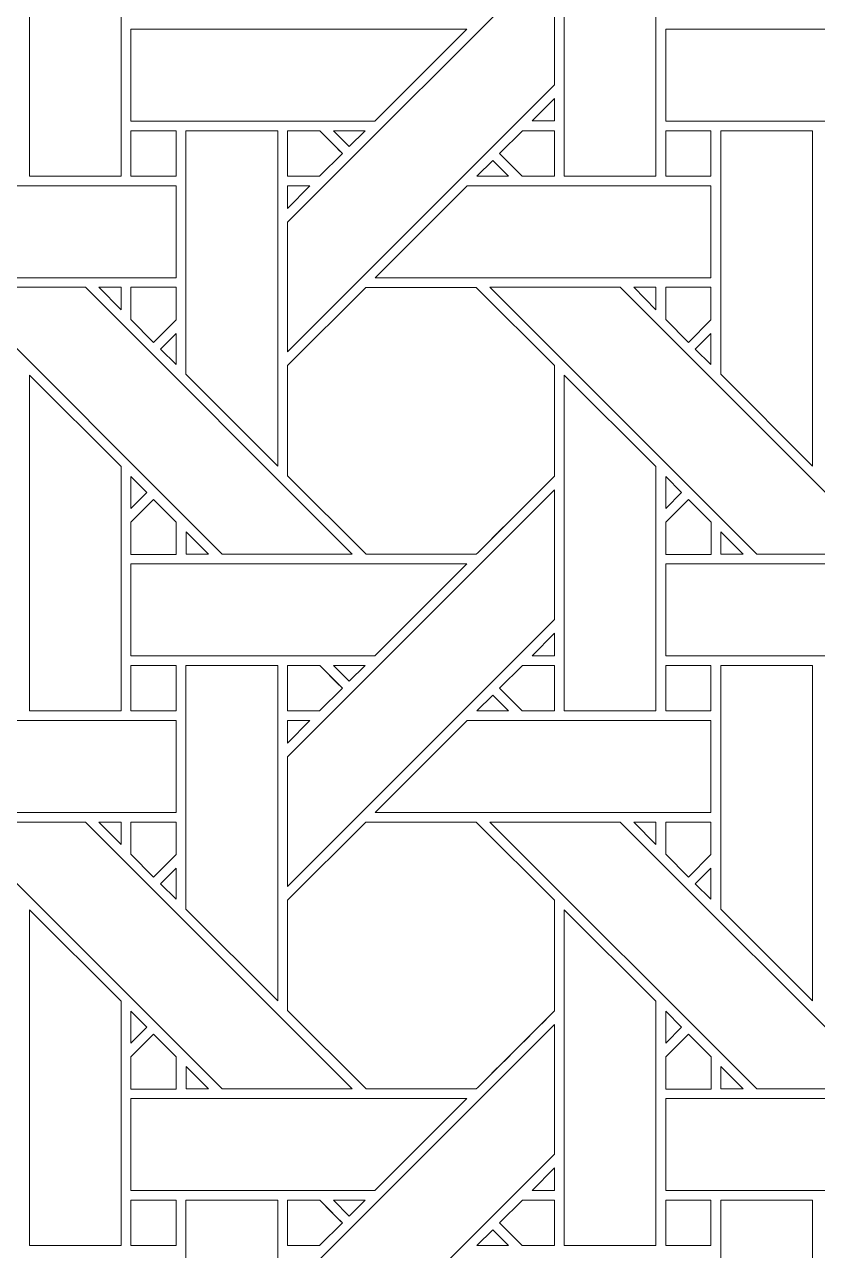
# Model space of a CAD drawing. Header units: inches. Extents: x 3.4 to 21.4, y 0.1 to 18.1.
# Drawn here: x 15.949 to 17.355, y 2.405 to 4.58 of the extents above; entities that cross this region are included whole.
import ezdxf

# ---------------------------------------------------------------- set-up
doc = ezdxf.new("R2010")
doc.units = ezdxf.units.IN
doc.header["$MEASUREMENT"] = 0
doc.layers.add('Design', color=7, linetype='Continuous', lineweight=0)

msp = doc.modelspace()

# ---------------------------------------------------------------- linework, layer by layer
at = {"layer": 'Design'}
for points, knots in [([(3.3829, 18.0948), (3.3829, 18.0948), (3.3829, 0.0948), (3.3829, 0.0948), (3.3829, 0.0948), (21.3829, 0.0948), (21.3829, 0.0948), (21.3829, 0.0948), (21.3829, 18.0948), (21.3829, 18.0948), (21.3829, 18.0948), (3.3829, 18.0948), (3.3829, 18.0948)], [0, 0, 0, 0, 1, 1, 1, 2, 2, 2, 3, 3, 3, 4, 4, 4, 4]), ([(4.2402, 17.2374), (4.2402, 17.2374), (4.2402, 0.9521), (4.2402, 0.9521), (4.2402, 0.9521), (20.5255, 0.9521), (20.5255, 0.9521), (20.5255, 0.9521), (20.5255, 17.2374), (20.5255, 17.2374), (20.5255, 17.2374), (4.2402, 17.2374), (4.2402, 17.2374)], [0, 0, 0, 0, 1, 1, 1, 2, 2, 2, 3, 3, 3, 4, 4, 4, 4]), ([(16.1201, 4.7445), (16.1201, 4.7445), (16.1201, 4.3108), (16.1201, 4.3108), (16.1201, 4.3108), (15.9574, 4.3108), (15.9574, 4.3108), (15.9574, 4.3108), (15.9574, 4.9066), (15.9574, 4.9066), (15.9574, 4.9066), (16.1201, 4.7445), (16.1201, 4.7445)], [0, 0, 0, 0, 1, 1, 1, 2, 2, 2, 3, 3, 3, 4, 4, 4, 4]), ([(17.0689, 4.7445), (17.0689, 4.7445), (17.0689, 4.3108), (17.0689, 4.3108), (17.0689, 4.3108), (16.9061, 4.3108), (16.9061, 4.3108), (16.9061, 4.3108), (16.9061, 4.9066), (16.9061, 4.9066), (16.9061, 4.9066), (17.0689, 4.7445), (17.0689, 4.7445)], [0, 0, 0, 0, 1, 1, 1, 2, 2, 2, 3, 3, 3, 4, 4, 4, 4]), ([(16.4153, 4.2294), (16.4153, 4.2294), (16.889, 4.703), (16.889, 4.703), (16.889, 4.703), (16.889, 4.473), (16.889, 4.473), (16.889, 4.473), (16.4153, 3.9994), (16.4153, 3.9994), (16.4153, 3.9994), (16.4153, 4.2294), (16.4153, 4.2294)], [0, 0, 0, 0, 1, 1, 1, 2, 2, 2, 3, 3, 3, 4, 4, 4, 4]), ([(16.1375, 4.4088), (16.1375, 4.4088), (16.1375, 4.5715), (16.1375, 4.5715), (16.1375, 4.5715), (16.7332, 4.5715), (16.7332, 4.5715), (16.7332, 4.5715), (16.5704, 4.4088), (16.5704, 4.4088), (16.5704, 4.4088), (16.1375, 4.4088), (16.1375, 4.4088)], [0, 0, 0, 0, 1, 1, 1, 2, 2, 2, 3, 3, 3, 4, 4, 4, 4]), ([(17.0862, 4.4088), (17.0862, 4.4088), (17.0862, 4.5715), (17.0862, 4.5715), (17.0862, 4.5715), (17.6819, 4.5715), (17.6819, 4.5715), (17.6819, 4.5715), (17.5191, 4.4088), (17.5191, 4.4088), (17.5191, 4.4088), (17.0862, 4.4088), (17.0862, 4.4088)], [0, 0, 0, 0, 1, 1, 1, 2, 2, 2, 3, 3, 3, 4, 4, 4, 4]), ([(16.8492, 4.4089), (16.8492, 4.4089), (16.889, 4.4486), (16.889, 4.4486), (16.889, 4.4486), (16.889, 4.4089), (16.889, 4.4089), (16.889, 4.4089), (16.8492, 4.4089), (16.8492, 4.4089)], [0, 0, 0, 0, 1, 1, 1, 2, 2, 2, 3, 3, 3, 3]), ([(16.2177, 4.3107), (16.2177, 4.3107), (16.1375, 4.3107), (16.1375, 4.3107), (16.1375, 4.3107), (16.1375, 4.3915), (16.1375, 4.3915), (16.1375, 4.3915), (16.2177, 4.3915), (16.2177, 4.3915), (16.2177, 4.3915), (16.2177, 4.3107), (16.2177, 4.3107)], [0, 0, 0, 0, 1, 1, 1, 2, 2, 2, 3, 3, 3, 4, 4, 4, 4]), ([(16.1375, 4.3107), (16.1375, 4.3107), (16.1375, 4.3915), (16.1375, 4.3915), (16.1375, 4.3915), (16.2177, 4.3915), (16.2177, 4.3915), (16.2177, 4.3915), (16.2177, 4.3107), (16.2177, 4.3107), (16.2177, 4.3107), (16.1375, 4.3107), (16.1375, 4.3107)], [0, 0, 0, 0, 1, 1, 1, 2, 2, 2, 3, 3, 3, 4, 4, 4, 4]), ([(16.3982, 4.3916), (16.3982, 4.3916), (16.3982, 3.7964), (16.3982, 3.7964), (16.3982, 3.7964), (16.2352, 3.9594), (16.2352, 3.9594), (16.2352, 3.9594), (16.2352, 4.3916), (16.2352, 4.3916), (16.2352, 4.3916), (16.3982, 4.3916), (16.3982, 4.3916)], [0, 0, 0, 0, 1, 1, 1, 2, 2, 2, 3, 3, 3, 4, 4, 4, 4]), ([(16.4724, 4.3915), (16.4775, 4.3864), (16.5083, 4.3556), (16.5127, 4.3512), (16.5127, 4.3512), (16.4723, 4.3107), (16.4723, 4.3107), (16.4723, 4.3107), (16.4153, 4.3107), (16.4153, 4.3107), (16.4153, 4.3107), (16.4153, 4.3915), (16.4153, 4.3915), (16.4153, 4.3915), (16.4724, 4.3915), (16.4724, 4.3915)], [0, 0, 0, 0, 1, 1, 1, 2, 2, 2, 3, 3, 3, 4, 4, 4, 5, 5, 5, 5]), ([(16.4153, 4.3107), (16.4153, 4.3107), (16.4153, 4.3915), (16.4153, 4.3915), (16.4153, 4.3915), (16.4724, 4.3915), (16.4724, 4.3915), (16.4778, 4.3862), (16.5127, 4.3512), (16.5127, 4.3512), (16.5127, 4.3512), (16.4723, 4.3107), (16.4723, 4.3107), (16.4723, 4.3107), (16.4153, 4.3107), (16.4153, 4.3107)], [0, 0, 0, 0, 1, 1, 1, 2, 2, 2, 3, 3, 3, 4, 4, 4, 5, 5, 5, 5]), ([(16.4967, 4.3916), (16.4967, 4.3916), (16.5532, 4.3916), (16.5532, 4.3916), (16.5532, 4.3916), (16.5249, 4.3634), (16.5249, 4.3634), (16.5249, 4.3634), (16.4967, 4.3916), (16.4967, 4.3916)], [0, 0, 0, 0, 1, 1, 1, 2, 2, 2, 3, 3, 3, 3]), ([(16.8319, 4.3107), (16.8319, 4.3107), (16.7915, 4.3511), (16.7915, 4.3511), (16.7915, 4.3511), (16.832, 4.3915), (16.832, 4.3915), (16.832, 4.3915), (16.889, 4.3915), (16.889, 4.3915), (16.889, 4.3915), (16.889, 4.3107), (16.889, 4.3107), (16.889, 4.3107), (16.8319, 4.3107), (16.8319, 4.3107)], [0, 0, 0, 0, 1, 1, 1, 2, 2, 2, 3, 3, 3, 4, 4, 4, 5, 5, 5, 5]), ([(16.7915, 4.3511), (16.7915, 4.3511), (16.832, 4.3915), (16.832, 4.3915), (16.832, 4.3915), (16.889, 4.3915), (16.889, 4.3915), (16.889, 4.3915), (16.889, 4.3107), (16.889, 4.3107), (16.889, 4.3107), (16.8319, 4.3107), (16.8319, 4.3107), (16.8319, 4.3107), (16.7915, 4.3511), (16.7915, 4.3511)], [0, 0, 0, 0, 1, 1, 1, 2, 2, 2, 3, 3, 3, 4, 4, 4, 5, 5, 5, 5]), ([(17.0862, 4.3107), (17.0862, 4.3107), (17.0862, 4.3915), (17.0862, 4.3915), (17.0862, 4.3915), (17.1665, 4.3915), (17.1665, 4.3915), (17.1665, 4.3915), (17.1665, 4.3107), (17.1665, 4.3107), (17.1665, 4.3107), (17.0862, 4.3107), (17.0862, 4.3107)], [0, 0, 0, 0, 1, 1, 1, 2, 2, 2, 3, 3, 3, 4, 4, 4, 4]), ([(17.1665, 4.3915), (17.1665, 4.3915), (17.1665, 4.3107), (17.1665, 4.3107), (17.1665, 4.3107), (17.0862, 4.3107), (17.0862, 4.3107), (17.0862, 4.3107), (17.0862, 4.3915), (17.0862, 4.3915), (17.0862, 4.3915), (17.1665, 4.3915), (17.1665, 4.3915)], [0, 0, 0, 0, 1, 1, 1, 2, 2, 2, 3, 3, 3, 4, 4, 4, 4]), ([(17.3469, 4.3916), (17.3469, 4.3916), (17.3469, 3.7964), (17.3469, 3.7964), (17.3469, 3.7964), (17.184, 3.9594), (17.184, 3.9594), (17.184, 3.9594), (17.184, 4.3916), (17.184, 4.3916), (17.184, 4.3916), (17.3469, 4.3916), (17.3469, 4.3916)], [0, 0, 0, 0, 1, 1, 1, 2, 2, 2, 3, 3, 3, 4, 4, 4, 4]), ([(16.8076, 4.3108), (16.8076, 4.3108), (16.7511, 4.3108), (16.7511, 4.3108), (16.7511, 4.3108), (16.7794, 4.339), (16.7794, 4.339), (16.7794, 4.339), (16.8076, 4.3108), (16.8076, 4.3108)], [0, 0, 0, 0, 1, 1, 1, 2, 2, 2, 3, 3, 3, 3]), ([(15.6224, 4.1308), (15.6224, 4.1308), (15.7853, 4.2936), (15.7853, 4.2936), (15.7853, 4.2936), (16.2177, 4.2936), (16.2177, 4.2936), (16.2177, 4.2936), (16.2177, 4.1308), (16.2177, 4.1308), (16.2177, 4.1308), (15.6224, 4.1308), (15.6224, 4.1308)], [0, 0, 0, 0, 1, 1, 1, 2, 2, 2, 3, 3, 3, 4, 4, 4, 4]), ([(16.4551, 4.2936), (16.4551, 4.2936), (16.4153, 4.2538), (16.4153, 4.2538), (16.4153, 4.2538), (16.4153, 4.2936), (16.4153, 4.2936), (16.4153, 4.2936), (16.4551, 4.2936), (16.4551, 4.2936)], [0, 0, 0, 0, 1, 1, 1, 2, 2, 2, 3, 3, 3, 3]), ([(16.734, 4.2936), (16.734, 4.2936), (17.1664, 4.2936), (17.1664, 4.2936), (17.1664, 4.2936), (17.1664, 4.1308), (17.1664, 4.1308), (17.1664, 4.1308), (16.5711, 4.1308), (16.5711, 4.1308), (16.5711, 4.1308), (16.734, 4.2936), (16.734, 4.2936)], [0, 0, 0, 0, 1, 1, 1, 2, 2, 2, 3, 3, 3, 4, 4, 4, 4]), ([(15.8257, 4.1137), (15.8257, 4.1137), (16.0567, 4.1137), (16.0567, 4.1137), (16.0567, 4.1137), (16.5303, 3.64), (16.5303, 3.64), (16.5303, 3.64), (16.2993, 3.64), (16.2993, 3.64), (16.2993, 3.64), (15.8257, 4.1137), (15.8257, 4.1137)], [0, 0, 0, 0, 1, 1, 1, 2, 2, 2, 3, 3, 3, 4, 4, 4, 4]), ([(16.1202, 4.1137), (16.1202, 4.1137), (16.1202, 4.0739), (16.1202, 4.0739), (16.1202, 4.0739), (16.0808, 4.1137), (16.0808, 4.1137), (16.0808, 4.1137), (16.1202, 4.1137), (16.1202, 4.1137)], [0, 0, 0, 0, 1, 1, 1, 2, 2, 2, 3, 3, 3, 3]), ([(16.2177, 4.1137), (16.2177, 4.1137), (16.2177, 4.0561), (16.2177, 4.0561), (16.2177, 4.0561), (16.1778, 4.0161), (16.1778, 4.0161), (16.1778, 4.0161), (16.1375, 4.0564), (16.1375, 4.0564), (16.1375, 4.0564), (16.1375, 4.1137), (16.1375, 4.1137), (16.1375, 4.1137), (16.2177, 4.1137), (16.2177, 4.1137)], [0, 0, 0, 0, 1, 1, 1, 2, 2, 2, 3, 3, 3, 4, 4, 4, 5, 5, 5, 5]), ([(16.1778, 4.0161), (16.1778, 4.0161), (16.1375, 4.0564), (16.1375, 4.0564), (16.1375, 4.0564), (16.1375, 4.1137), (16.1375, 4.1137), (16.1375, 4.1137), (16.2177, 4.1137), (16.2177, 4.1137), (16.2177, 4.1137), (16.2177, 4.0561), (16.2177, 4.0561), (16.2177, 4.0561), (16.1778, 4.0161), (16.1778, 4.0161)], [0, 0, 0, 0, 1, 1, 1, 2, 2, 2, 3, 3, 3, 4, 4, 4, 5, 5, 5, 5]), ([(16.554, 4.1136), (16.554, 4.1136), (16.7502, 4.1136), (16.7502, 4.1136), (16.7502, 4.1136), (16.889, 3.9749), (16.889, 3.9749), (16.889, 3.9749), (16.889, 3.7787), (16.889, 3.7787), (16.8712, 3.7608), (16.7593, 3.649), (16.7503, 3.64), (16.7503, 3.64), (16.5546, 3.64), (16.5546, 3.64), (16.5546, 3.64), (16.4153, 3.7793), (16.4153, 3.7793), (16.4153, 3.7793), (16.4153, 3.9749), (16.4153, 3.9749), (16.4153, 3.9749), (16.554, 4.1136), (16.554, 4.1136)], [0, 0, 0, 0, 1, 1, 1, 2, 2, 2, 3, 3, 3, 4, 4, 4, 5, 5, 5, 6, 6, 6, 7, 7, 7, 8, 8, 8, 8]), ([(16.4153, 3.7793), (16.4153, 3.7793), (16.4153, 3.9749), (16.4153, 3.9749), (16.4153, 3.9749), (16.554, 4.1136), (16.554, 4.1136), (16.554, 4.1136), (16.7502, 4.1136), (16.7502, 4.1136), (16.7502, 4.1136), (16.889, 3.9749), (16.889, 3.9749), (16.889, 3.9749), (16.889, 3.7787), (16.889, 3.7787), (16.8711, 3.7607), (16.7592, 3.649), (16.7503, 3.64), (16.7503, 3.64), (16.5546, 3.64), (16.5546, 3.64), (16.5546, 3.64), (16.4153, 3.7793), (16.4153, 3.7793)], [0, 0, 0, 0, 1, 1, 1, 2, 2, 2, 3, 3, 3, 4, 4, 4, 5, 5, 5, 6, 6, 6, 7, 7, 7, 8, 8, 8, 8]), ([(16.7745, 4.1137), (16.7745, 4.1137), (17.0054, 4.1137), (17.0054, 4.1137), (17.0054, 4.1137), (17.479, 3.64), (17.479, 3.64), (17.479, 3.64), (17.248, 3.64), (17.248, 3.64), (17.248, 3.64), (16.7745, 4.1137), (16.7745, 4.1137)], [0, 0, 0, 0, 1, 1, 1, 2, 2, 2, 3, 3, 3, 4, 4, 4, 4]), ([(17.069, 4.1137), (17.069, 4.1137), (17.069, 4.0739), (17.069, 4.0739), (17.069, 4.0739), (17.0295, 4.1137), (17.0295, 4.1137), (17.0295, 4.1137), (17.069, 4.1137), (17.069, 4.1137)], [0, 0, 0, 0, 1, 1, 1, 2, 2, 2, 3, 3, 3, 3]), ([(17.1665, 4.1137), (17.1665, 4.1137), (17.1665, 4.0561), (17.1665, 4.0561), (17.1665, 4.0561), (17.1265, 4.0161), (17.1265, 4.0161), (17.1265, 4.0161), (17.0862, 4.0564), (17.0862, 4.0564), (17.0862, 4.0564), (17.0862, 4.1137), (17.0862, 4.1137), (17.0862, 4.1137), (17.1665, 4.1137), (17.1665, 4.1137)], [0, 0, 0, 0, 1, 1, 1, 2, 2, 2, 3, 3, 3, 4, 4, 4, 5, 5, 5, 5]), ([(17.1265, 4.0161), (17.1265, 4.0161), (17.0862, 4.0564), (17.0862, 4.0564), (17.0862, 4.0564), (17.0862, 4.1137), (17.0862, 4.1137), (17.0862, 4.1137), (17.1665, 4.1137), (17.1665, 4.1137), (17.1665, 4.1137), (17.1665, 4.0561), (17.1665, 4.0561), (17.1665, 4.0561), (17.1265, 4.0161), (17.1265, 4.0161)], [0, 0, 0, 0, 1, 1, 1, 2, 2, 2, 3, 3, 3, 4, 4, 4, 5, 5, 5, 5]), ([(16.2177, 4.0318), (16.2177, 4.0318), (16.2177, 3.9767), (16.2177, 3.9767), (16.2177, 3.9767), (16.1899, 4.0041), (16.1899, 4.0041), (16.1899, 4.0041), (16.2177, 4.0318), (16.2177, 4.0318)], [0, 0, 0, 0, 1, 1, 1, 2, 2, 2, 3, 3, 3, 3]), ([(17.1664, 4.0318), (17.1664, 4.0318), (17.1664, 3.9767), (17.1664, 3.9767), (17.1664, 3.9767), (17.1387, 4.0041), (17.1387, 4.0041), (17.1387, 4.0041), (17.1664, 4.0318), (17.1664, 4.0318)], [0, 0, 0, 0, 1, 1, 1, 2, 2, 2, 3, 3, 3, 3]), ([(16.1201, 3.7957), (16.1201, 3.7957), (16.1201, 3.362), (16.1201, 3.362), (16.1201, 3.362), (15.9574, 3.362), (15.9574, 3.362), (15.9574, 3.362), (15.9574, 3.9579), (15.9574, 3.9579), (15.9574, 3.9579), (16.1201, 3.7957), (16.1201, 3.7957)], [0, 0, 0, 0, 1, 1, 1, 2, 2, 2, 3, 3, 3, 4, 4, 4, 4]), ([(17.0689, 3.7957), (17.0689, 3.7957), (17.0689, 3.362), (17.0689, 3.362), (17.0689, 3.362), (16.9061, 3.362), (16.9061, 3.362), (16.9061, 3.362), (16.9061, 3.9579), (16.9061, 3.9579), (16.9061, 3.9579), (17.0689, 3.7957), (17.0689, 3.7957)], [0, 0, 0, 0, 1, 1, 1, 2, 2, 2, 3, 3, 3, 4, 4, 4, 4]), ([(16.1374, 3.7215), (16.1374, 3.7215), (16.1374, 3.7782), (16.1374, 3.7782), (16.1374, 3.7782), (16.1656, 3.7497), (16.1656, 3.7497), (16.1656, 3.7497), (16.1374, 3.7215), (16.1374, 3.7215)], [0, 0, 0, 0, 1, 1, 1, 2, 2, 2, 3, 3, 3, 3]), ([(17.0862, 3.7215), (17.0862, 3.7215), (17.0862, 3.7782), (17.0862, 3.7782), (17.0862, 3.7782), (17.1144, 3.7497), (17.1144, 3.7497), (17.1144, 3.7497), (17.0862, 3.7215), (17.0862, 3.7215)], [0, 0, 0, 0, 1, 1, 1, 2, 2, 2, 3, 3, 3, 3]), ([(16.4153, 3.2807), (16.4153, 3.2807), (16.889, 3.7543), (16.889, 3.7543), (16.889, 3.7543), (16.889, 3.5243), (16.889, 3.5243), (16.889, 3.5243), (16.4153, 3.0506), (16.4153, 3.0506), (16.4153, 3.0506), (16.4153, 3.2807), (16.4153, 3.2807)], [0, 0, 0, 0, 1, 1, 1, 2, 2, 2, 3, 3, 3, 4, 4, 4, 4]), ([(16.1375, 3.6398), (16.1375, 3.6398), (16.1375, 3.6971), (16.1375, 3.6971), (16.1375, 3.6971), (16.1778, 3.7374), (16.1778, 3.7374), (16.1778, 3.7374), (16.2181, 3.6971), (16.2181, 3.6971), (16.2181, 3.6971), (16.2181, 3.6398), (16.2181, 3.6398), (16.2181, 3.6398), (16.1375, 3.6398), (16.1375, 3.6398)], [0, 0, 0, 0, 1, 1, 1, 2, 2, 2, 3, 3, 3, 4, 4, 4, 5, 5, 5, 5]), ([(16.1375, 3.6971), (16.1375, 3.6971), (16.1778, 3.7374), (16.1778, 3.7374), (16.1778, 3.7374), (16.2181, 3.6971), (16.2181, 3.6971), (16.2181, 3.6971), (16.2181, 3.6398), (16.2181, 3.6398), (16.2181, 3.6398), (16.1375, 3.6398), (16.1375, 3.6398), (16.1375, 3.6398), (16.1375, 3.6971), (16.1375, 3.6971)], [0, 0, 0, 0, 1, 1, 1, 2, 2, 2, 3, 3, 3, 4, 4, 4, 5, 5, 5, 5]), ([(17.0862, 3.6398), (17.0862, 3.6398), (17.0862, 3.6971), (17.0862, 3.6971), (17.0862, 3.6971), (17.1265, 3.7374), (17.1265, 3.7374), (17.1265, 3.7374), (17.1669, 3.6971), (17.1669, 3.6971), (17.1669, 3.6971), (17.1669, 3.6398), (17.1669, 3.6398), (17.1669, 3.6398), (17.0862, 3.6398), (17.0862, 3.6398)], [0, 0, 0, 0, 1, 1, 1, 2, 2, 2, 3, 3, 3, 4, 4, 4, 5, 5, 5, 5]), ([(17.0862, 3.6971), (17.0862, 3.6971), (17.1265, 3.7374), (17.1265, 3.7374), (17.1265, 3.7374), (17.1669, 3.6971), (17.1669, 3.6971), (17.1669, 3.6971), (17.1669, 3.6398), (17.1669, 3.6398), (17.1669, 3.6398), (17.0862, 3.6398), (17.0862, 3.6398), (17.0862, 3.6398), (17.0862, 3.6971), (17.0862, 3.6971)], [0, 0, 0, 0, 1, 1, 1, 2, 2, 2, 3, 3, 3, 4, 4, 4, 5, 5, 5, 5]), ([(16.2751, 3.64), (16.2751, 3.64), (16.2354, 3.64), (16.2354, 3.64), (16.2354, 3.64), (16.2354, 3.6798), (16.2354, 3.6798), (16.2354, 3.6798), (16.2751, 3.64), (16.2751, 3.64)], [0, 0, 0, 0, 1, 1, 1, 2, 2, 2, 3, 3, 3, 3]), ([(17.2238, 3.64), (17.2238, 3.64), (17.1841, 3.64), (17.1841, 3.64), (17.1841, 3.64), (17.1841, 3.6798), (17.1841, 3.6798), (17.1841, 3.6798), (17.2238, 3.64), (17.2238, 3.64)], [0, 0, 0, 0, 1, 1, 1, 2, 2, 2, 3, 3, 3, 3]), ([(16.1375, 3.4601), (16.1375, 3.4601), (16.1375, 3.6228), (16.1375, 3.6228), (16.1375, 3.6228), (16.7332, 3.6228), (16.7332, 3.6228), (16.7332, 3.6228), (16.5704, 3.4601), (16.5704, 3.4601), (16.5704, 3.4601), (16.1375, 3.4601), (16.1375, 3.4601)], [0, 0, 0, 0, 1, 1, 1, 2, 2, 2, 3, 3, 3, 4, 4, 4, 4]), ([(17.0862, 3.4601), (17.0862, 3.4601), (17.0862, 3.6228), (17.0862, 3.6228), (17.0862, 3.6228), (17.6819, 3.6228), (17.6819, 3.6228), (17.6819, 3.6228), (17.5191, 3.4601), (17.5191, 3.4601), (17.5191, 3.4601), (17.0862, 3.4601), (17.0862, 3.4601)], [0, 0, 0, 0, 1, 1, 1, 2, 2, 2, 3, 3, 3, 4, 4, 4, 4]), ([(16.8492, 3.4601), (16.8492, 3.4601), (16.889, 3.4999), (16.889, 3.4999), (16.889, 3.4999), (16.889, 3.4601), (16.889, 3.4601), (16.889, 3.4601), (16.8492, 3.4601), (16.8492, 3.4601)], [0, 0, 0, 0, 1, 1, 1, 2, 2, 2, 3, 3, 3, 3]), ([(16.2177, 3.362), (16.2177, 3.362), (16.1375, 3.362), (16.1375, 3.362), (16.1375, 3.362), (16.1375, 3.4428), (16.1375, 3.4428), (16.1375, 3.4428), (16.2177, 3.4428), (16.2177, 3.4428), (16.2177, 3.4428), (16.2177, 3.362), (16.2177, 3.362)], [0, 0, 0, 0, 1, 1, 1, 2, 2, 2, 3, 3, 3, 4, 4, 4, 4]), ([(16.1375, 3.362), (16.1375, 3.362), (16.1375, 3.4428), (16.1375, 3.4428), (16.1375, 3.4428), (16.2177, 3.4428), (16.2177, 3.4428), (16.2177, 3.4428), (16.2177, 3.362), (16.2177, 3.362), (16.2177, 3.362), (16.1375, 3.362), (16.1375, 3.362)], [0, 0, 0, 0, 1, 1, 1, 2, 2, 2, 3, 3, 3, 4, 4, 4, 4]), ([(16.3982, 3.4428), (16.3982, 3.4428), (16.3982, 2.8477), (16.3982, 2.8477), (16.3982, 2.8477), (16.2352, 3.0106), (16.2352, 3.0106), (16.2352, 3.0106), (16.2352, 3.4428), (16.2352, 3.4428), (16.2352, 3.4428), (16.3982, 3.4428), (16.3982, 3.4428)], [0, 0, 0, 0, 1, 1, 1, 2, 2, 2, 3, 3, 3, 4, 4, 4, 4]), ([(16.4724, 3.4428), (16.4775, 3.4377), (16.5083, 3.4069), (16.5127, 3.4024), (16.5127, 3.4024), (16.4723, 3.362), (16.4723, 3.362), (16.4723, 3.362), (16.4153, 3.362), (16.4153, 3.362), (16.4153, 3.362), (16.4153, 3.4428), (16.4153, 3.4428), (16.4153, 3.4428), (16.4724, 3.4428), (16.4724, 3.4428)], [0, 0, 0, 0, 1, 1, 1, 2, 2, 2, 3, 3, 3, 4, 4, 4, 5, 5, 5, 5]), ([(16.4153, 3.362), (16.4153, 3.362), (16.4153, 3.4428), (16.4153, 3.4428), (16.4153, 3.4428), (16.4724, 3.4428), (16.4724, 3.4428), (16.4777, 3.4375), (16.5085, 3.4067), (16.5127, 3.4024), (16.5127, 3.4024), (16.4723, 3.362), (16.4723, 3.362), (16.4723, 3.362), (16.4153, 3.362), (16.4153, 3.362)], [0, 0, 0, 0, 1, 1, 1, 2, 2, 2, 3, 3, 3, 4, 4, 4, 5, 5, 5, 5]), ([(16.4967, 3.4428), (16.4967, 3.4428), (16.5532, 3.4428), (16.5532, 3.4428), (16.5532, 3.4428), (16.5249, 3.4146), (16.5249, 3.4146), (16.5249, 3.4146), (16.4967, 3.4428), (16.4967, 3.4428)], [0, 0, 0, 0, 1, 1, 1, 2, 2, 2, 3, 3, 3, 3]), ([(16.8319, 3.362), (16.8319, 3.362), (16.7915, 3.4024), (16.7915, 3.4024), (16.7915, 3.4024), (16.832, 3.4428), (16.832, 3.4428), (16.832, 3.4428), (16.889, 3.4428), (16.889, 3.4428), (16.889, 3.4428), (16.889, 3.362), (16.889, 3.362), (16.889, 3.362), (16.8319, 3.362), (16.8319, 3.362)], [0, 0, 0, 0, 1, 1, 1, 2, 2, 2, 3, 3, 3, 4, 4, 4, 5, 5, 5, 5]), ([(16.889, 3.4428), (16.889, 3.4428), (16.889, 3.362), (16.889, 3.362), (16.889, 3.362), (16.8319, 3.362), (16.8319, 3.362), (16.8319, 3.362), (16.7915, 3.4024), (16.7915, 3.4024), (16.7915, 3.4024), (16.832, 3.4428), (16.832, 3.4428), (16.832, 3.4428), (16.889, 3.4428), (16.889, 3.4428)], [0, 0, 0, 0, 1, 1, 1, 2, 2, 2, 3, 3, 3, 4, 4, 4, 5, 5, 5, 5]), ([(17.0862, 3.362), (17.0862, 3.362), (17.0862, 3.4428), (17.0862, 3.4428), (17.0862, 3.4428), (17.1665, 3.4428), (17.1665, 3.4428), (17.1665, 3.4428), (17.1665, 3.362), (17.1665, 3.362), (17.1665, 3.362), (17.0862, 3.362), (17.0862, 3.362)], [0, 0, 0, 0, 1, 1, 1, 2, 2, 2, 3, 3, 3, 4, 4, 4, 4]), ([(17.0862, 3.362), (17.0862, 3.362), (17.0862, 3.4428), (17.0862, 3.4428), (17.0862, 3.4428), (17.1665, 3.4428), (17.1665, 3.4428), (17.1665, 3.4428), (17.1665, 3.362), (17.1665, 3.362), (17.1665, 3.362), (17.0862, 3.362), (17.0862, 3.362)], [0, 0, 0, 0, 1, 1, 1, 2, 2, 2, 3, 3, 3, 4, 4, 4, 4]), ([(17.3469, 3.4428), (17.3469, 3.4428), (17.3469, 2.8477), (17.3469, 2.8477), (17.3469, 2.8477), (17.184, 3.0106), (17.184, 3.0106), (17.184, 3.0106), (17.184, 3.4428), (17.184, 3.4428), (17.184, 3.4428), (17.3469, 3.4428), (17.3469, 3.4428)], [0, 0, 0, 0, 1, 1, 1, 2, 2, 2, 3, 3, 3, 4, 4, 4, 4]), ([(16.8076, 3.362), (16.8076, 3.362), (16.7511, 3.362), (16.7511, 3.362), (16.7511, 3.362), (16.7794, 3.3903), (16.7794, 3.3903), (16.7794, 3.3903), (16.8076, 3.362), (16.8076, 3.362)], [0, 0, 0, 0, 1, 1, 1, 2, 2, 2, 3, 3, 3, 3]), ([(15.6224, 3.1821), (15.6224, 3.1821), (15.7853, 3.3449), (15.7853, 3.3449), (15.7853, 3.3449), (16.2177, 3.3449), (16.2177, 3.3449), (16.2177, 3.3449), (16.2177, 3.1821), (16.2177, 3.1821), (16.2177, 3.1821), (15.6224, 3.1821), (15.6224, 3.1821)], [0, 0, 0, 0, 1, 1, 1, 2, 2, 2, 3, 3, 3, 4, 4, 4, 4]), ([(16.4551, 3.3449), (16.4551, 3.3449), (16.4153, 3.3051), (16.4153, 3.3051), (16.4153, 3.3051), (16.4153, 3.3449), (16.4153, 3.3449), (16.4153, 3.3449), (16.4551, 3.3449), (16.4551, 3.3449)], [0, 0, 0, 0, 1, 1, 1, 2, 2, 2, 3, 3, 3, 3]), ([(16.5711, 3.1821), (16.5711, 3.1821), (16.734, 3.3449), (16.734, 3.3449), (16.734, 3.3449), (17.1664, 3.3449), (17.1664, 3.3449), (17.1664, 3.3449), (17.1664, 3.1821), (17.1664, 3.1821), (17.1664, 3.1821), (16.5711, 3.1821), (16.5711, 3.1821)], [0, 0, 0, 0, 1, 1, 1, 2, 2, 2, 3, 3, 3, 4, 4, 4, 4]), ([(15.8257, 3.165), (15.8257, 3.165), (16.0567, 3.165), (16.0567, 3.165), (16.0567, 3.165), (16.5303, 2.6913), (16.5303, 2.6913), (16.5303, 2.6913), (16.2993, 2.6913), (16.2993, 2.6913), (16.2993, 2.6913), (15.8257, 3.165), (15.8257, 3.165)], [0, 0, 0, 0, 1, 1, 1, 2, 2, 2, 3, 3, 3, 4, 4, 4, 4]), ([(16.1202, 3.165), (16.1202, 3.165), (16.1202, 3.1251), (16.1202, 3.1251), (16.1202, 3.1251), (16.0808, 3.165), (16.0808, 3.165), (16.0808, 3.165), (16.1202, 3.165), (16.1202, 3.165)], [0, 0, 0, 0, 1, 1, 1, 2, 2, 2, 3, 3, 3, 3]), ([(16.2177, 3.1649), (16.2177, 3.1649), (16.2177, 3.1073), (16.2177, 3.1073), (16.2177, 3.1073), (16.1778, 3.0674), (16.1778, 3.0674), (16.1778, 3.0674), (16.1375, 3.1077), (16.1375, 3.1077), (16.1375, 3.1077), (16.1375, 3.1649), (16.1375, 3.1649), (16.1375, 3.1649), (16.2177, 3.1649), (16.2177, 3.1649)], [0, 0, 0, 0, 1, 1, 1, 2, 2, 2, 3, 3, 3, 4, 4, 4, 5, 5, 5, 5]), ([(16.1778, 3.0674), (16.1778, 3.0674), (16.1375, 3.1077), (16.1375, 3.1077), (16.1375, 3.1077), (16.1375, 3.1649), (16.1375, 3.1649), (16.1375, 3.1649), (16.2177, 3.1649), (16.2177, 3.1649), (16.2177, 3.1649), (16.2177, 3.1073), (16.2177, 3.1073), (16.2177, 3.1073), (16.1778, 3.0674), (16.1778, 3.0674)], [0, 0, 0, 0, 1, 1, 1, 2, 2, 2, 3, 3, 3, 4, 4, 4, 5, 5, 5, 5]), ([(16.554, 3.1649), (16.554, 3.1649), (16.7502, 3.1649), (16.7502, 3.1649), (16.7502, 3.1649), (16.889, 3.0262), (16.889, 3.0262), (16.889, 3.0262), (16.889, 2.83), (16.889, 2.83), (16.8712, 2.812), (16.7593, 2.7003), (16.7503, 2.6913), (16.7503, 2.6913), (16.5546, 2.6913), (16.5546, 2.6913), (16.5546, 2.6913), (16.4153, 2.8305), (16.4153, 2.8305), (16.4153, 2.8305), (16.4153, 3.0262), (16.4153, 3.0262), (16.4153, 3.0262), (16.554, 3.1649), (16.554, 3.1649)], [0, 0, 0, 0, 1, 1, 1, 2, 2, 2, 3, 3, 3, 4, 4, 4, 5, 5, 5, 6, 6, 6, 7, 7, 7, 8, 8, 8, 8]), ([(16.4153, 3.0262), (16.4153, 3.0262), (16.554, 3.1649), (16.554, 3.1649), (16.554, 3.1649), (16.7502, 3.1649), (16.7502, 3.1649), (16.7502, 3.1649), (16.889, 3.0262), (16.889, 3.0262), (16.889, 3.0262), (16.889, 2.83), (16.889, 2.83), (16.8711, 2.812), (16.7592, 2.7002), (16.7503, 2.6913), (16.7503, 2.6913), (16.5546, 2.6913), (16.5546, 2.6913), (16.5546, 2.6913), (16.4153, 2.8305), (16.4153, 2.8305), (16.4153, 2.8305), (16.4153, 3.0262), (16.4153, 3.0262)], [0, 0, 0, 0, 1, 1, 1, 2, 2, 2, 3, 3, 3, 4, 4, 4, 5, 5, 5, 6, 6, 6, 7, 7, 7, 8, 8, 8, 8]), ([(16.7745, 3.165), (16.7745, 3.165), (17.0054, 3.165), (17.0054, 3.165), (17.0054, 3.165), (17.479, 2.6913), (17.479, 2.6913), (17.479, 2.6913), (17.248, 2.6913), (17.248, 2.6913), (17.248, 2.6913), (16.7745, 3.165), (16.7745, 3.165)], [0, 0, 0, 0, 1, 1, 1, 2, 2, 2, 3, 3, 3, 4, 4, 4, 4]), ([(17.069, 3.165), (17.069, 3.165), (17.069, 3.1251), (17.069, 3.1251), (17.069, 3.1251), (17.0295, 3.165), (17.0295, 3.165), (17.0295, 3.165), (17.069, 3.165), (17.069, 3.165)], [0, 0, 0, 0, 1, 1, 1, 2, 2, 2, 3, 3, 3, 3]), ([(17.1665, 3.1649), (17.1665, 3.1649), (17.1665, 3.1073), (17.1665, 3.1073), (17.1665, 3.1073), (17.1265, 3.0674), (17.1265, 3.0674), (17.1265, 3.0674), (17.0862, 3.1077), (17.0862, 3.1077), (17.0862, 3.1077), (17.0862, 3.1649), (17.0862, 3.1649), (17.0862, 3.1649), (17.1665, 3.1649), (17.1665, 3.1649)], [0, 0, 0, 0, 1, 1, 1, 2, 2, 2, 3, 3, 3, 4, 4, 4, 5, 5, 5, 5]), ([(17.1265, 3.0674), (17.1265, 3.0674), (17.0862, 3.1077), (17.0862, 3.1077), (17.0862, 3.1077), (17.0862, 3.1649), (17.0862, 3.1649), (17.0862, 3.1649), (17.1665, 3.1649), (17.1665, 3.1649), (17.1665, 3.1649), (17.1665, 3.1073), (17.1665, 3.1073), (17.1665, 3.1073), (17.1265, 3.0674), (17.1265, 3.0674)], [0, 0, 0, 0, 1, 1, 1, 2, 2, 2, 3, 3, 3, 4, 4, 4, 5, 5, 5, 5]), ([(16.2177, 3.0831), (16.2177, 3.0831), (16.2177, 3.028), (16.2177, 3.028), (16.2177, 3.028), (16.1899, 3.0553), (16.1899, 3.0553), (16.1899, 3.0553), (16.2177, 3.0831), (16.2177, 3.0831)], [0, 0, 0, 0, 1, 1, 1, 2, 2, 2, 3, 3, 3, 3]), ([(17.1664, 3.0831), (17.1664, 3.0831), (17.1664, 3.028), (17.1664, 3.028), (17.1664, 3.028), (17.1387, 3.0553), (17.1387, 3.0553), (17.1387, 3.0553), (17.1664, 3.0831), (17.1664, 3.0831)], [0, 0, 0, 0, 1, 1, 1, 2, 2, 2, 3, 3, 3, 3]), ([(16.1201, 2.847), (16.1201, 2.847), (16.1201, 2.4133), (16.1201, 2.4133), (16.1201, 2.4133), (15.9574, 2.4133), (15.9574, 2.4133), (15.9574, 2.4133), (15.9574, 3.0091), (15.9574, 3.0091), (15.9574, 3.0091), (16.1201, 2.847), (16.1201, 2.847)], [0, 0, 0, 0, 1, 1, 1, 2, 2, 2, 3, 3, 3, 4, 4, 4, 4]), ([(17.0689, 2.847), (17.0689, 2.847), (17.0689, 2.4133), (17.0689, 2.4133), (17.0689, 2.4133), (16.9061, 2.4133), (16.9061, 2.4133), (16.9061, 2.4133), (16.9061, 3.0092), (16.9061, 3.0092), (16.9061, 3.0092), (17.0689, 2.847), (17.0689, 2.847)], [0, 0, 0, 0, 1, 1, 1, 2, 2, 2, 3, 3, 3, 4, 4, 4, 4]), ([(16.1374, 2.8295), (16.1374, 2.8295), (16.1656, 2.8009), (16.1656, 2.8009), (16.1656, 2.8009), (16.1374, 2.7728), (16.1374, 2.7728), (16.1374, 2.7728), (16.1374, 2.8295), (16.1374, 2.8295)], [0, 0, 0, 0, 1, 1, 1, 2, 2, 2, 3, 3, 3, 3]), ([(17.0862, 2.7728), (17.0862, 2.7728), (17.0862, 2.8295), (17.0862, 2.8295), (17.0862, 2.8295), (17.1144, 2.8009), (17.1144, 2.8009), (17.1144, 2.8009), (17.0862, 2.7728), (17.0862, 2.7728)], [0, 0, 0, 0, 1, 1, 1, 2, 2, 2, 3, 3, 3, 3]), ([(16.1375, 2.691), (16.1375, 2.691), (16.1375, 2.7483), (16.1375, 2.7483), (16.1375, 2.7483), (16.1778, 2.7887), (16.1778, 2.7887), (16.1778, 2.7887), (16.2181, 2.7483), (16.2181, 2.7483), (16.2181, 2.7483), (16.2181, 2.691), (16.2181, 2.691), (16.2181, 2.691), (16.1375, 2.691), (16.1375, 2.691)], [0, 0, 0, 0, 1, 1, 1, 2, 2, 2, 3, 3, 3, 4, 4, 4, 5, 5, 5, 5]), ([(16.2181, 2.7483), (16.2181, 2.7483), (16.2181, 2.691), (16.2181, 2.691), (16.2181, 2.691), (16.1375, 2.691), (16.1375, 2.691), (16.1375, 2.691), (16.1375, 2.7483), (16.1375, 2.7483), (16.1375, 2.7483), (16.1778, 2.7887), (16.1778, 2.7887), (16.1778, 2.7887), (16.2181, 2.7483), (16.2181, 2.7483)], [0, 0, 0, 0, 1, 1, 1, 2, 2, 2, 3, 3, 3, 4, 4, 4, 5, 5, 5, 5]), ([(16.4153, 2.332), (16.4153, 2.332), (16.889, 2.8056), (16.889, 2.8056), (16.889, 2.8056), (16.889, 2.5756), (16.889, 2.5756), (16.889, 2.5756), (16.4153, 2.1019), (16.4153, 2.1019), (16.4153, 2.1019), (16.4153, 2.332), (16.4153, 2.332)], [0, 0, 0, 0, 1, 1, 1, 2, 2, 2, 3, 3, 3, 4, 4, 4, 4]), ([(17.0862, 2.691), (17.0862, 2.691), (17.0862, 2.7483), (17.0862, 2.7483), (17.0862, 2.7483), (17.1265, 2.7887), (17.1265, 2.7887), (17.1265, 2.7887), (17.1669, 2.7483), (17.1669, 2.7483), (17.1669, 2.7483), (17.1669, 2.691), (17.1669, 2.691), (17.1669, 2.691), (17.0862, 2.691), (17.0862, 2.691)], [0, 0, 0, 0, 1, 1, 1, 2, 2, 2, 3, 3, 3, 4, 4, 4, 5, 5, 5, 5]), ([(17.0862, 2.7483), (17.0862, 2.7483), (17.1265, 2.7887), (17.1265, 2.7887), (17.1265, 2.7887), (17.1669, 2.7483), (17.1669, 2.7483), (17.1669, 2.7483), (17.1669, 2.691), (17.1669, 2.691), (17.1669, 2.691), (17.0862, 2.691), (17.0862, 2.691), (17.0862, 2.691), (17.0862, 2.7483), (17.0862, 2.7483)], [0, 0, 0, 0, 1, 1, 1, 2, 2, 2, 3, 3, 3, 4, 4, 4, 5, 5, 5, 5]), ([(16.2751, 2.6913), (16.2751, 2.6913), (16.2354, 2.6913), (16.2354, 2.6913), (16.2354, 2.6913), (16.2354, 2.7311), (16.2354, 2.7311), (16.2354, 2.7311), (16.2751, 2.6913), (16.2751, 2.6913)], [0, 0, 0, 0, 1, 1, 1, 2, 2, 2, 3, 3, 3, 3]), ([(17.2238, 2.6913), (17.2238, 2.6913), (17.1841, 2.6913), (17.1841, 2.6913), (17.1841, 2.6913), (17.1841, 2.7311), (17.1841, 2.7311), (17.1841, 2.7311), (17.2238, 2.6913), (17.2238, 2.6913)], [0, 0, 0, 0, 1, 1, 1, 2, 2, 2, 3, 3, 3, 3]), ([(16.1375, 2.5114), (16.1375, 2.5114), (16.1375, 2.6741), (16.1375, 2.6741), (16.1375, 2.6741), (16.7332, 2.6741), (16.7332, 2.6741), (16.7332, 2.6741), (16.5704, 2.5114), (16.5704, 2.5114), (16.5704, 2.5114), (16.1375, 2.5114), (16.1375, 2.5114)], [0, 0, 0, 0, 1, 1, 1, 2, 2, 2, 3, 3, 3, 4, 4, 4, 4]), ([(17.0862, 2.5114), (17.0862, 2.5114), (17.0862, 2.6741), (17.0862, 2.6741), (17.0862, 2.6741), (17.6819, 2.6741), (17.6819, 2.6741), (17.6819, 2.6741), (17.5191, 2.5114), (17.5191, 2.5114), (17.5191, 2.5114), (17.0862, 2.5114), (17.0862, 2.5114)], [0, 0, 0, 0, 1, 1, 1, 2, 2, 2, 3, 3, 3, 4, 4, 4, 4]), ([(16.8492, 2.5114), (16.8492, 2.5114), (16.889, 2.5512), (16.889, 2.5512), (16.889, 2.5512), (16.889, 2.5114), (16.889, 2.5114), (16.889, 2.5114), (16.8492, 2.5114), (16.8492, 2.5114)], [0, 0, 0, 0, 1, 1, 1, 2, 2, 2, 3, 3, 3, 3]), ([(16.2177, 2.4941), (16.2177, 2.4941), (16.2177, 2.4133), (16.2177, 2.4133), (16.2177, 2.4133), (16.1375, 2.4133), (16.1375, 2.4133), (16.1375, 2.4133), (16.1375, 2.4941), (16.1375, 2.4941), (16.1375, 2.4941), (16.2177, 2.4941), (16.2177, 2.4941)], [0, 0, 0, 0, 1, 1, 1, 2, 2, 2, 3, 3, 3, 4, 4, 4, 4]), ([(16.2177, 2.4941), (16.2177, 2.4941), (16.2177, 2.4133), (16.2177, 2.4133), (16.2177, 2.4133), (16.1375, 2.4133), (16.1375, 2.4133), (16.1375, 2.4133), (16.1375, 2.4941), (16.1375, 2.4941), (16.1375, 2.4941), (16.2177, 2.4941), (16.2177, 2.4941)], [0, 0, 0, 0, 1, 1, 1, 2, 2, 2, 3, 3, 3, 4, 4, 4, 4]), ([(16.3982, 2.4941), (16.3982, 2.4941), (16.3982, 1.899), (16.3982, 1.899), (16.3982, 1.899), (16.2352, 2.0619), (16.2352, 2.0619), (16.2352, 2.0619), (16.2352, 2.4941), (16.2352, 2.4941), (16.2352, 2.4941), (16.3982, 2.4941), (16.3982, 2.4941)], [0, 0, 0, 0, 1, 1, 1, 2, 2, 2, 3, 3, 3, 4, 4, 4, 4]), ([(16.4724, 2.4941), (16.4775, 2.4889), (16.5083, 2.4581), (16.5127, 2.4537), (16.5127, 2.4537), (16.4723, 2.4133), (16.4723, 2.4133), (16.4723, 2.4133), (16.4153, 2.4133), (16.4153, 2.4133), (16.4153, 2.4133), (16.4153, 2.4941), (16.4153, 2.4941), (16.4153, 2.4941), (16.4724, 2.4941), (16.4724, 2.4941)], [0, 0, 0, 0, 1, 1, 1, 2, 2, 2, 3, 3, 3, 4, 4, 4, 5, 5, 5, 5]), ([(16.4153, 2.4133), (16.4153, 2.4133), (16.4153, 2.4941), (16.4153, 2.4941), (16.4153, 2.4941), (16.4724, 2.4941), (16.4724, 2.4941), (16.4777, 2.4888), (16.5085, 2.4579), (16.5127, 2.4537), (16.5127, 2.4537), (16.4723, 2.4133), (16.4723, 2.4133), (16.4723, 2.4133), (16.4153, 2.4133), (16.4153, 2.4133)], [0, 0, 0, 0, 1, 1, 1, 2, 2, 2, 3, 3, 3, 4, 4, 4, 5, 5, 5, 5]), ([(16.4967, 2.4941), (16.4967, 2.4941), (16.5532, 2.4941), (16.5532, 2.4941), (16.5532, 2.4941), (16.5249, 2.4659), (16.5249, 2.4659), (16.5249, 2.4659), (16.4967, 2.4941), (16.4967, 2.4941)], [0, 0, 0, 0, 1, 1, 1, 2, 2, 2, 3, 3, 3, 3]), ([(16.8319, 2.4133), (16.8319, 2.4133), (16.7915, 2.4536), (16.7915, 2.4536), (16.7915, 2.4536), (16.832, 2.4941), (16.832, 2.4941), (16.832, 2.4941), (16.889, 2.4941), (16.889, 2.4941), (16.889, 2.4941), (16.889, 2.4133), (16.889, 2.4133), (16.889, 2.4133), (16.8319, 2.4133), (16.8319, 2.4133)], [0, 0, 0, 0, 1, 1, 1, 2, 2, 2, 3, 3, 3, 4, 4, 4, 5, 5, 5, 5]), ([(16.7915, 2.4536), (16.7915, 2.4536), (16.832, 2.4941), (16.832, 2.4941), (16.832, 2.4941), (16.889, 2.4941), (16.889, 2.4941), (16.889, 2.4941), (16.889, 2.4133), (16.889, 2.4133), (16.889, 2.4133), (16.8319, 2.4133), (16.8319, 2.4133), (16.8319, 2.4133), (16.7915, 2.4536), (16.7915, 2.4536)], [0, 0, 0, 0, 1, 1, 1, 2, 2, 2, 3, 3, 3, 4, 4, 4, 5, 5, 5, 5]), ([(17.0862, 2.4133), (17.0862, 2.4133), (17.0862, 2.4941), (17.0862, 2.4941), (17.0862, 2.4941), (17.1665, 2.4941), (17.1665, 2.4941), (17.1665, 2.4941), (17.1665, 2.4133), (17.1665, 2.4133), (17.1665, 2.4133), (17.0862, 2.4133), (17.0862, 2.4133)], [0, 0, 0, 0, 1, 1, 1, 2, 2, 2, 3, 3, 3, 4, 4, 4, 4]), ([(17.0862, 2.4133), (17.0862, 2.4133), (17.0862, 2.4941), (17.0862, 2.4941), (17.0862, 2.4941), (17.1665, 2.4941), (17.1665, 2.4941), (17.1665, 2.4941), (17.1665, 2.4133), (17.1665, 2.4133), (17.1665, 2.4133), (17.0862, 2.4133), (17.0862, 2.4133)], [0, 0, 0, 0, 1, 1, 1, 2, 2, 2, 3, 3, 3, 4, 4, 4, 4]), ([(17.3469, 2.4941), (17.3469, 2.4941), (17.3469, 1.899), (17.3469, 1.899), (17.3469, 1.899), (17.184, 2.0619), (17.184, 2.0619), (17.184, 2.0619), (17.184, 2.4941), (17.184, 2.4941), (17.184, 2.4941), (17.3469, 2.4941), (17.3469, 2.4941)], [0, 0, 0, 0, 1, 1, 1, 2, 2, 2, 3, 3, 3, 4, 4, 4, 4]), ([(16.8076, 2.4133), (16.8076, 2.4133), (16.7511, 2.4133), (16.7511, 2.4133), (16.7511, 2.4133), (16.7794, 2.4416), (16.7794, 2.4416), (16.7794, 2.4416), (16.8076, 2.4133), (16.8076, 2.4133)], [0, 0, 0, 0, 1, 1, 1, 2, 2, 2, 3, 3, 3, 3])]:
    msp.add_open_spline(points, degree=3, knots=knots, dxfattribs=at)

doc.saveas('drawing.dxf')
